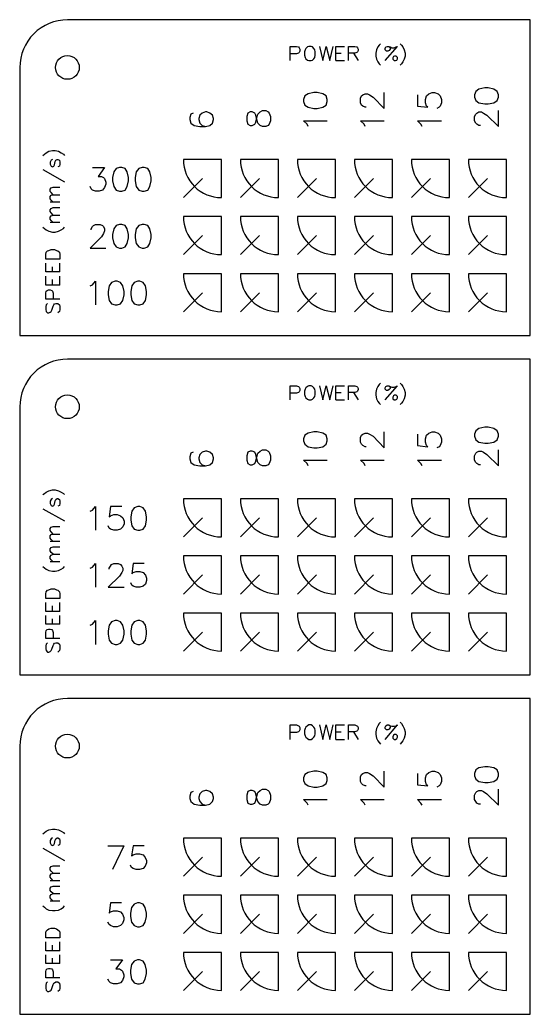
# Model space of a CAD drawing. Extents: x 257 to 820, y -99 to 253.
# Drawn here: x 256.8 to 364.2, y 43.4 to 252.6 of the extents above; entities that cross this region are included whole.
import ezdxf

# ---------------------------------------------------------------- set-up
doc = ezdxf.new("R2010")
doc.units = 0
doc.header["$LTSCALE"] = 2
doc.layers.get('0').update_dxf_attribs({"linetype": 'CONTINUOUS'})

msp = doc.modelspace()

# ---------------------------------------------------------------- linework, layer by layer
for p, q in [((295.19, 219.22), (291.19, 215.22)), ((307.19, 219.22), (303.19, 215.22)), ((319.19, 219.22), (315.19, 215.22)), ((331.19, 219.22), (327.19, 215.22)), ((343.19, 219.22), (339.19, 215.22)), ((355.19, 219.22), (351.19, 215.22)), ((295.19, 207.22), (291.19, 203.22)), ((307.19, 207.22), (303.19, 203.22)), ((319.19, 207.22), (315.19, 203.22)), ((331.19, 207.22), (327.19, 203.22)), ((343.19, 207.22), (339.19, 203.22)), ((355.19, 207.22), (351.19, 203.22)), ((295.19, 195.22), (291.19, 191.22)), ((307.19, 195.22), (303.19, 191.22)), ((319.19, 195.22), (315.19, 191.22)), ((331.19, 195.22), (327.19, 191.22)), ((343.19, 195.22), (339.19, 191.22)), ((355.19, 195.22), (351.19, 191.22)), ((295.19, 147.82), (291.19, 143.82)), ((307.19, 147.82), (303.19, 143.82)), ((319.19, 147.82), (315.19, 143.82)), ((331.19, 147.82), (327.19, 143.82)), ((343.19, 147.82), (339.19, 143.82)), ((355.19, 147.82), (351.19, 143.82)), ((295.19, 135.82), (291.19, 131.82)), ((307.19, 135.82), (303.19, 131.82)), ((319.19, 135.82), (315.19, 131.82)), ((331.19, 135.82), (327.19, 131.82)), ((343.19, 135.82), (339.19, 131.82)), ((355.19, 135.82), (351.19, 131.82)), ((295.19, 123.82), (291.19, 119.82)), ((307.19, 123.82), (303.19, 119.82)), ((319.19, 123.82), (315.19, 119.82)), ((331.19, 123.82), (327.19, 119.82)), ((343.19, 123.82), (339.19, 119.82)), ((355.19, 123.82), (351.19, 119.82)), ((295.19, 76.42), (291.19, 72.42)), ((307.19, 76.42), (303.19, 72.42)), ((319.19, 76.42), (315.19, 72.42)), ((331.19, 76.42), (327.19, 72.42)), ((343.19, 76.42), (339.19, 72.42)), ((355.19, 76.42), (351.19, 72.42)), ((295.19, 64.42), (291.19, 60.42)), ((307.19, 64.42), (303.19, 60.42)), ((319.19, 64.42), (315.19, 60.42)), ((331.19, 64.42), (327.19, 60.42)), ((343.19, 64.42), (339.19, 60.42)), ((355.19, 64.42), (351.19, 60.42)), ((295.19, 52.42), (291.19, 48.42)), ((307.19, 52.42), (303.19, 48.42)), ((319.19, 52.42), (315.19, 48.42)), ((331.19, 52.42), (327.19, 48.42)), ((343.19, 52.42), (339.19, 48.42)), ((355.19, 52.42), (351.19, 48.42))]:
    msp.add_line(p, q)
for points in [[(256.76, 186.22), (364.19, 186.22), (364.19, 252.62), (266.76, 252.62, 0.414214), (256.76, 242.62)], [(299.19, 223.22), (291.19, 223.22, 0.414214), (299.19, 215.22)], [(311.19, 223.22), (303.19, 223.22, 0.414214), (311.19, 215.22)], [(323.19, 223.22), (315.19, 223.22, 0.414214), (323.19, 215.22)], [(335.19, 223.22), (327.19, 223.22, 0.414214), (335.19, 215.22)], [(347.19, 223.22), (339.19, 223.22, 0.414214), (347.19, 215.22)], [(359.19, 223.22), (351.19, 223.22, 0.414214), (359.19, 215.22)], [(299.19, 211.22), (291.19, 211.22, 0.414214), (299.19, 203.22)], [(311.19, 211.22), (303.19, 211.22, 0.414214), (311.19, 203.22)], [(323.19, 211.22), (315.19, 211.22, 0.414214), (323.19, 203.22)], [(335.19, 211.22), (327.19, 211.22, 0.414214), (335.19, 203.22)], [(347.19, 211.22), (339.19, 211.22, 0.414214), (347.19, 203.22)], [(359.19, 211.22), (351.19, 211.22, 0.414214), (359.19, 203.22)], [(299.19, 199.22), (291.19, 199.22, 0.414214), (299.19, 191.22)], [(311.19, 199.22), (303.19, 199.22, 0.414214), (311.19, 191.22)], [(323.19, 199.22), (315.19, 199.22, 0.414214), (323.19, 191.22)], [(335.19, 199.22), (327.19, 199.22, 0.414214), (335.19, 191.22)], [(347.19, 199.22), (339.19, 199.22, 0.414214), (347.19, 191.22)], [(359.19, 199.22), (351.19, 199.22, 0.414214), (359.19, 191.22)], [(256.76, 114.82), (364.19, 114.82), (364.19, 181.22), (266.76, 181.22, 0.414214), (256.76, 171.22)], [(299.19, 151.82), (291.19, 151.82, 0.414214), (299.19, 143.82)], [(311.19, 151.82), (303.19, 151.82, 0.414214), (311.19, 143.82)], [(323.19, 151.82), (315.19, 151.82, 0.414214), (323.19, 143.82)], [(335.19, 151.82), (327.19, 151.82, 0.414214), (335.19, 143.82)], [(347.19, 151.82), (339.19, 151.82, 0.414214), (347.19, 143.82)], [(359.19, 151.82), (351.19, 151.82, 0.414214), (359.19, 143.82)], [(299.19, 139.82), (291.19, 139.82, 0.414214), (299.19, 131.82)], [(311.19, 139.82), (303.19, 139.82, 0.414214), (311.19, 131.82)], [(323.19, 139.82), (315.19, 139.82, 0.414214), (323.19, 131.82)], [(335.19, 139.82), (327.19, 139.82, 0.414214), (335.19, 131.82)], [(347.19, 139.82), (339.19, 139.82, 0.414214), (347.19, 131.82)], [(359.19, 139.82), (351.19, 139.82, 0.414214), (359.19, 131.82)], [(299.19, 127.82), (291.19, 127.82, 0.414214), (299.19, 119.82)], [(311.19, 127.82), (303.19, 127.82, 0.414214), (311.19, 119.82)], [(323.19, 127.82), (315.19, 127.82, 0.414214), (323.19, 119.82)], [(335.19, 127.82), (327.19, 127.82, 0.414214), (335.19, 119.82)], [(347.19, 127.82), (339.19, 127.82, 0.414214), (347.19, 119.82)], [(359.19, 127.82), (351.19, 127.82, 0.414214), (359.19, 119.82)], [(256.76, 43.42), (364.19, 43.42), (364.19, 109.82), (266.76, 109.82, 0.414214), (256.76, 99.82)], [(299.19, 80.42), (291.19, 80.42, 0.414214), (299.19, 72.42)], [(311.19, 80.42), (303.19, 80.42, 0.414214), (311.19, 72.42)], [(323.19, 80.42), (315.19, 80.42, 0.414214), (323.19, 72.42)], [(335.19, 80.42), (327.19, 80.42, 0.414214), (335.19, 72.42)], [(347.19, 80.42), (339.19, 80.42, 0.414214), (347.19, 72.42)], [(359.19, 80.42), (351.19, 80.42, 0.414214), (359.19, 72.42)], [(299.19, 68.42), (291.19, 68.42, 0.414214), (299.19, 60.42)], [(311.19, 68.42), (303.19, 68.42, 0.414214), (311.19, 60.42)], [(323.19, 68.42), (315.19, 68.42, 0.414214), (323.19, 60.42)], [(335.19, 68.42), (327.19, 68.42, 0.414214), (335.19, 60.42)], [(347.19, 68.42), (339.19, 68.42, 0.414214), (347.19, 60.42)], [(359.19, 68.42), (351.19, 68.42, 0.414214), (359.19, 60.42)], [(299.19, 56.42), (291.19, 56.42, 0.414214), (299.19, 48.42)], [(311.19, 56.42), (303.19, 56.42, 0.414214), (311.19, 48.42)], [(323.19, 56.42), (315.19, 56.42, 0.414214), (323.19, 48.42)], [(335.19, 56.42), (327.19, 56.42, 0.414214), (335.19, 48.42)], [(347.19, 56.42), (339.19, 56.42, 0.414214), (347.19, 48.42)], [(359.19, 56.42), (351.19, 56.42, 0.414214), (359.19, 48.42)]]:
    msp.add_lwpolyline(points, format="xyb", close=True)
at = {"color": 139}
for points in [[(313.67, 244.04), (313.67, 247.03), (314.99, 247.03), (315.39, 246.92), (315.57, 246.74), (315.68, 246.46), (315.68, 246.05), (315.57, 245.77), (315.39, 245.59), (314.99, 245.48), (313.67, 245.48)], [(319.82, 247.03), (320.56, 244.04), (321.25, 247.03), (322, 244.04), (322.69, 247.03)], [(323.26, 244.04), (323.26, 247.03), (325.1, 247.03)], [(325.96, 244.04), (325.96, 247.03), (327.29, 247.03), (327.69, 246.92), (327.86, 246.74), (327.98, 246.46), (327.98, 246.17), (327.86, 245.88), (327.69, 245.77), (327.29, 245.59), (325.96, 245.59)], [(332.69, 247.61), (332.4, 247.32), (332.11, 246.92), (331.82, 246.34), (331.71, 245.59), (331.71, 245.02), (331.82, 244.33), (332.11, 243.76), (332.4, 243.35), (332.69, 243.07)], [(333.66, 244.04), (336.25, 247.03)], [(334.41, 247.03), (334.7, 246.74), (334.7, 246.46), (334.52, 246.17), (334.24, 246.05), (333.95, 246.05), (333.66, 246.34), (333.66, 246.63), (333.84, 246.92), (334.12, 247.03), (334.41, 247.03), (334.7, 246.92), (335.1, 246.74), (335.56, 246.74), (335.96, 246.92), (336.25, 247.03)], [(336.82, 247.61), (337.11, 247.32), (337.4, 246.92), (337.68, 246.34), (337.86, 245.59), (337.86, 245.02), (337.68, 244.33), (337.4, 243.76), (337.11, 243.35), (336.82, 243.07)], [(323.26, 245.59), (324.41, 245.59)], [(327, 245.59), (327.98, 244.04)], [(323.26, 244.04), (325.1, 244.04)], [(329.7, 234.22), (329.47, 234.22), (328.95, 234.45), (328.72, 234.68), (328.49, 235.2), (328.49, 236.12), (328.72, 236.63), (328.95, 236.86), (329.47, 237.09), (329.93, 237.09), (330.39, 236.86), (331.13, 236.35), (333.49, 233.99), (333.49, 237.32)], [(340.5, 236.86), (340.5, 234.45), (342.62, 234.22), (342.39, 234.45), (342.16, 235.2), (342.16, 235.89), (342.39, 236.63), (342.85, 237.09), (343.6, 237.32), (344.06, 237.32), (344.81, 237.09), (345.27, 236.63), (345.5, 235.89), (345.5, 235.2), (345.27, 234.45), (345.04, 234.22), (344.52, 233.99)], [(293.22, 233.01), (292.76, 232.78), (292.53, 232.09), (292.53, 231.64), (292.76, 230.89), (293.45, 230.43), (294.66, 230.2), (295.86, 230.2), (296.78, 230.43), (297.3, 230.89), (297.53, 231.64), (297.53, 231.86), (297.3, 232.55), (296.78, 233.01), (296.09, 233.3), (295.86, 233.3), (295.12, 233.01), (294.66, 232.55), (294.43, 231.86), (294.43, 231.64), (294.66, 230.89), (295.12, 230.43), (295.86, 230.2)], [(353.71, 230.43), (353.42, 230.43), (352.97, 230.66), (352.74, 230.89), (352.51, 231.35), (352.51, 232.32), (352.74, 232.78), (352.97, 233.01), (353.42, 233.3), (353.94, 233.3), (354.4, 233.01), (355.09, 232.55), (357.5, 230.2), (357.5, 233.53)], [(317.46, 230.2), (317.23, 230.66), (316.49, 231.35), (321.48, 231.35)], [(329.47, 230.2), (329.24, 230.66), (328.49, 231.35), (333.49, 231.35)], [(341.48, 230.2), (341.19, 230.66), (340.5, 231.35), (345.5, 231.35)], [(261.62, 224.11), (261.91, 224.4), (262.31, 224.68), (262.89, 224.97), (263.63, 225.14), (264.21, 225.14), (264.9, 224.97), (265.47, 224.68), (265.93, 224.4), (266.16, 224.11)], [(263.63, 223.25), (263.35, 223.13), (263.17, 222.67), (263.17, 222.27), (263.35, 221.81), (263.63, 221.7), (263.92, 221.81), (264.04, 222.1), (264.21, 222.85), (264.32, 223.13), (264.61, 223.25), (264.78, 223.25), (265.07, 223.13), (265.19, 222.67), (265.19, 222.27), (265.07, 221.81), (264.78, 221.7)], [(261.62, 221.12), (266.16, 218.54)], [(272.02, 221.58), (274.61, 221.58), (273.23, 219.69), (273.92, 219.69), (274.38, 219.46), (274.61, 219.23), (274.89, 218.48), (274.89, 218.02), (274.61, 217.33), (274.15, 216.81), (273.46, 216.58), (272.71, 216.58), (272.02, 216.81), (271.79, 217.1), (271.56, 217.56)], [(263.75, 215.84), (263.35, 216.3), (263.17, 216.53), (263.17, 216.99), (263.35, 217.27), (263.75, 217.39), (265.19, 217.39)], [(263.75, 214.29), (263.35, 214.69), (263.17, 214.98), (263.17, 215.43), (263.35, 215.72), (263.75, 215.84), (265.19, 215.84)], [(265.19, 214.29), (263.17, 214.29)], [(263.75, 211.53), (263.35, 211.99), (263.17, 212.28), (263.17, 212.68), (263.35, 212.96), (263.75, 213.14), (265.19, 213.14)], [(263.75, 209.98), (263.35, 210.44), (263.17, 210.72), (263.17, 211.13), (263.35, 211.41), (263.75, 211.53), (265.19, 211.53)], [(265.19, 209.98), (263.17, 209.98)], [(271.79, 208.43), (271.79, 208.66), (272.02, 209.12), (272.25, 209.35), (272.71, 209.58), (273.69, 209.58), (274.15, 209.35), (274.38, 209.12), (274.61, 208.66), (274.61, 208.2), (274.38, 207.68), (273.92, 206.99), (271.56, 204.58), (274.89, 204.58)], [(261.62, 209), (261.91, 208.71), (262.31, 208.43), (262.89, 208.14), (263.63, 207.97), (264.21, 207.97), (264.9, 208.14), (265.47, 208.43), (265.93, 208.71), (266.16, 209)], [(265.19, 199.58), (262.2, 199.58), (262.2, 201.42)], [(265.19, 199.58), (265.19, 201.42)], [(263.63, 199.58), (263.63, 200.67)], [(265.19, 196.82), (262.2, 196.82), (262.2, 198.72)], [(263.63, 196.82), (263.63, 197.97)], [(265.19, 196.82), (265.19, 198.72)], [(271.56, 196.65), (272.02, 196.88), (272.71, 197.63), (272.71, 192.63)], [(265.19, 193.83), (262.2, 193.83), (262.2, 195.1), (262.31, 195.56), (262.48, 195.67), (262.77, 195.85), (263.17, 195.85), (263.46, 195.67), (263.63, 195.56), (263.75, 195.1), (263.75, 193.83)], [(262.6, 192.97), (262.31, 192.69), (262.2, 192.28), (262.2, 191.71), (262.31, 191.25), (262.6, 190.96), (262.89, 190.96), (263.17, 191.13), (263.35, 191.25), (263.46, 191.54), (263.75, 192.4), (263.92, 192.69), (264.04, 192.86), (264.32, 192.97), (264.78, 192.97), (265.07, 192.69), (265.19, 192.28), (265.19, 191.71), (265.07, 191.25), (264.78, 190.96)], [(332.69, 176.2), (332.4, 175.91), (332.11, 175.51), (331.82, 174.93), (331.71, 174.24), (331.71, 173.67), (331.82, 172.92), (332.11, 172.35), (332.4, 171.95), (332.69, 171.66)], [(336.82, 176.2), (337.11, 175.91), (337.4, 175.51), (337.68, 174.93), (337.86, 174.24), (337.86, 173.67), (337.68, 172.92), (337.4, 172.35), (337.11, 171.95), (336.82, 171.66)], [(313.67, 172.64), (313.67, 175.62), (314.99, 175.62), (315.39, 175.51), (315.57, 175.34), (315.68, 175.05), (315.68, 174.65), (315.57, 174.36), (315.39, 174.24), (314.99, 174.07), (313.67, 174.07)], [(319.82, 175.62), (320.56, 172.64), (321.25, 175.62), (322, 172.64), (322.69, 175.62)], [(323.26, 172.64), (323.26, 175.62), (325.1, 175.62)], [(323.26, 174.24), (324.41, 174.24)], [(325.96, 172.64), (325.96, 175.62), (327.29, 175.62), (327.69, 175.51), (327.86, 175.34), (327.98, 175.05), (327.98, 174.82), (327.86, 174.53), (327.69, 174.36), (327.29, 174.24), (325.96, 174.24)], [(327, 174.24), (327.98, 172.64)], [(333.66, 172.64), (336.25, 175.62)], [(334.41, 175.62), (334.7, 175.34), (334.7, 175.05), (334.52, 174.82), (334.24, 174.65), (333.95, 174.65), (333.66, 174.93), (333.66, 175.22), (333.84, 175.51), (334.12, 175.62), (334.41, 175.62), (334.7, 175.51), (335.1, 175.34), (335.56, 175.34), (335.96, 175.51), (336.25, 175.62)], [(323.26, 172.64), (325.1, 172.64)], [(329.7, 162.81), (329.47, 162.81), (328.95, 163.1), (328.72, 163.33), (328.49, 163.79), (328.49, 164.77), (328.72, 165.23), (328.95, 165.46), (329.47, 165.69), (329.93, 165.69), (330.39, 165.46), (331.13, 165), (333.49, 162.58), (333.49, 165.91)], [(340.5, 165.46), (340.5, 163.1), (342.62, 162.81), (342.39, 163.1), (342.16, 163.79), (342.16, 164.48), (342.39, 165.23), (342.85, 165.69), (343.6, 165.91), (344.06, 165.91), (344.81, 165.69), (345.27, 165.23), (345.5, 164.48), (345.5, 163.79), (345.27, 163.1), (345.04, 162.81), (344.52, 162.58)], [(293.22, 161.66), (292.76, 161.43), (292.53, 160.69), (292.53, 160.23), (292.76, 159.48), (293.45, 159.02), (294.66, 158.79), (295.86, 158.79), (296.78, 159.02), (297.3, 159.48), (297.53, 160.23), (297.53, 160.46), (297.3, 161.15), (296.78, 161.66), (296.09, 161.89), (295.86, 161.89), (295.12, 161.66), (294.66, 161.15), (294.43, 160.46), (294.43, 160.23), (294.66, 159.48), (295.12, 159.02), (295.86, 158.79)], [(353.71, 159.02), (353.42, 159.02), (352.97, 159.25), (352.74, 159.48), (352.51, 160), (352.51, 160.92), (352.74, 161.43), (352.97, 161.66), (353.42, 161.89), (353.94, 161.89), (354.4, 161.66), (355.09, 161.15), (357.5, 158.79), (357.5, 162.12)], [(317.46, 158.79), (317.23, 159.25), (316.49, 160), (321.48, 160)], [(329.47, 158.79), (329.24, 159.25), (328.49, 160), (333.49, 160)], [(341.48, 158.79), (341.19, 159.25), (340.5, 160), (345.5, 160)], [(261.62, 152.76), (261.91, 152.99), (262.31, 153.28), (262.89, 153.56), (263.63, 153.74), (264.21, 153.74), (264.9, 153.56), (265.47, 153.28), (265.93, 152.99), (266.16, 152.76)], [(263.63, 151.9), (263.35, 151.73), (263.17, 151.32), (263.17, 150.86), (263.35, 150.46), (263.63, 150.29), (263.92, 150.46), (264.04, 150.75), (264.21, 151.44), (264.32, 151.73), (264.61, 151.9), (264.78, 151.9), (265.07, 151.73), (265.19, 151.32), (265.19, 150.86), (265.07, 150.46), (264.78, 150.29)], [(261.62, 149.71), (266.16, 147.19)], [(271.56, 149.26), (272.02, 149.48), (272.71, 150.23), (272.71, 145.23)], [(278.23, 150.23), (275.81, 150.23), (275.58, 148.05), (275.81, 148.28), (276.56, 148.57), (277.25, 148.57), (277.94, 148.28), (278.46, 147.82), (278.69, 147.13), (278.69, 146.61), (278.46, 145.92), (277.94, 145.46), (277.25, 145.23), (276.56, 145.23), (275.81, 145.46), (275.58, 145.69), (275.35, 146.15)], [(263.75, 144.43), (263.35, 144.89), (263.17, 145.18), (263.17, 145.58), (263.35, 145.87), (263.75, 146.04), (265.19, 146.04)], [(263.75, 142.88), (263.35, 143.28), (263.17, 143.57), (263.17, 144.03), (263.35, 144.31), (263.75, 144.43), (265.19, 144.43)], [(265.19, 142.88), (263.17, 142.88)], [(263.75, 140.18), (263.35, 140.58), (263.17, 140.87), (263.17, 141.33), (263.35, 141.61), (263.75, 141.73), (265.19, 141.73)], [(263.75, 138.57), (263.35, 139.03), (263.17, 139.32), (263.17, 139.72), (263.35, 140.01), (263.75, 140.18), (265.19, 140.18)], [(265.19, 138.57), (263.17, 138.57)], [(271.56, 137.25), (272.02, 137.48), (272.71, 138.23), (272.71, 133.23)], [(275.58, 137.02), (275.58, 137.25), (275.81, 137.71), (276.04, 138), (276.56, 138.23), (277.48, 138.23), (277.94, 138), (278.23, 137.71), (278.46, 137.25), (278.46, 136.79), (278.23, 136.33), (277.71, 135.58), (275.35, 133.23), (278.69, 133.23)], [(282.94, 138.23), (280.58, 138.23), (280.35, 136.04), (280.58, 136.33), (281.27, 136.56), (282.02, 136.56), (282.71, 136.33), (283.22, 135.81), (283.45, 135.12), (283.45, 134.66), (283.22, 133.92), (282.71, 133.46), (282.02, 133.23), (281.27, 133.23), (280.58, 133.46), (280.35, 133.69), (280.12, 134.15)], [(261.62, 137.59), (261.91, 137.31), (262.31, 137.02), (262.89, 136.73), (263.63, 136.62), (264.21, 136.62), (264.9, 136.73), (265.47, 137.02), (265.93, 137.31), (266.16, 137.59)], [(265.19, 128.17), (262.2, 128.17), (262.2, 130.01)], [(265.19, 128.17), (265.19, 130.01)], [(263.63, 128.17), (263.63, 129.32)], [(265.19, 125.47), (262.2, 125.47), (262.2, 127.31)], [(263.63, 125.47), (263.63, 126.56)], [(265.19, 125.47), (265.19, 127.31)], [(271.56, 125.24), (272.02, 125.47), (272.71, 126.22), (272.71, 121.22)], [(265.19, 122.43), (262.2, 122.43), (262.2, 123.75), (262.31, 124.15), (262.48, 124.32), (262.77, 124.44), (263.17, 124.44), (263.46, 124.32), (263.63, 124.15), (263.75, 123.75), (263.75, 122.43)], [(262.6, 121.57), (262.31, 121.28), (262.2, 120.88), (262.2, 120.3), (262.31, 119.9), (262.6, 119.61), (262.89, 119.61), (263.17, 119.73), (263.35, 119.9), (263.46, 120.19), (263.75, 120.99), (263.92, 121.28), (264.04, 121.45), (264.32, 121.57), (264.78, 121.57), (265.07, 121.28), (265.19, 120.88), (265.19, 120.3), (265.07, 119.9), (264.78, 119.61)], [(332.69, 104.85), (332.4, 104.56), (332.11, 104.1), (331.82, 103.53), (331.71, 102.84), (331.71, 102.26), (331.82, 101.52), (332.11, 100.94), (332.4, 100.54), (332.69, 100.25)], [(336.82, 104.85), (337.11, 104.56), (337.4, 104.1), (337.68, 103.53), (337.86, 102.84), (337.86, 102.26), (337.68, 101.52), (337.4, 100.94), (337.11, 100.54), (336.82, 100.25)], [(313.67, 101.23), (313.67, 104.27), (314.99, 104.27), (315.39, 104.1), (315.57, 103.99), (315.68, 103.7), (315.68, 103.24), (315.57, 102.95), (315.39, 102.84), (314.99, 102.67), (313.67, 102.67)], [(319.82, 104.27), (320.56, 101.23), (321.25, 104.27), (322, 101.23), (322.69, 104.27)], [(323.26, 101.23), (323.26, 104.27), (325.1, 104.27)], [(323.26, 102.84), (324.41, 102.84)], [(325.96, 101.23), (325.96, 104.27), (327.29, 104.27), (327.69, 104.1), (327.86, 103.99), (327.98, 103.7), (327.98, 103.41), (327.86, 103.12), (327.69, 102.95), (327.29, 102.84), (325.96, 102.84)], [(327, 102.84), (327.98, 101.23)], [(333.66, 101.23), (336.25, 104.27)], [(334.41, 104.27), (334.7, 103.99), (334.7, 103.7), (334.52, 103.41), (334.24, 103.24), (333.95, 103.24), (333.66, 103.53), (333.66, 103.81), (333.84, 104.1), (334.12, 104.27), (334.41, 104.27), (334.7, 104.1), (335.1, 103.99), (335.56, 103.99), (335.96, 104.1), (336.25, 104.27)], [(323.26, 101.23), (325.1, 101.23)], [(329.7, 91.46), (329.47, 91.46), (328.95, 91.69), (328.72, 91.92), (328.49, 92.38), (328.49, 93.36), (328.72, 93.82), (328.95, 94.05), (329.47, 94.28), (329.93, 94.28), (330.39, 94.05), (331.13, 93.59), (333.49, 91.18), (333.49, 94.56)], [(340.5, 94.05), (340.5, 91.69), (342.62, 91.46), (342.39, 91.69), (342.16, 92.38), (342.16, 93.13), (342.39, 93.82), (342.85, 94.28), (343.6, 94.56), (344.06, 94.56), (344.81, 94.28), (345.27, 93.82), (345.5, 93.13), (345.5, 92.38), (345.27, 91.69), (345.04, 91.46), (344.52, 91.18)], [(293.22, 90.26), (292.76, 90.03), (292.53, 89.28), (292.53, 88.82), (292.76, 88.13), (293.45, 87.61), (294.66, 87.38), (295.86, 87.38), (296.78, 87.61), (297.3, 88.13), (297.53, 88.82), (297.53, 89.05), (297.3, 89.8), (296.78, 90.26), (296.09, 90.49), (295.86, 90.49), (295.12, 90.26), (294.66, 89.8), (294.43, 89.05), (294.43, 88.82), (294.66, 88.13), (295.12, 87.61), (295.86, 87.38)], [(353.71, 87.61), (353.42, 87.61), (352.97, 87.84), (352.74, 88.13), (352.51, 88.59), (352.51, 89.51), (352.74, 90.03), (352.97, 90.26), (353.42, 90.49), (353.94, 90.49), (354.4, 90.26), (355.09, 89.8), (357.5, 87.38), (357.5, 90.72)], [(317.46, 87.38), (317.23, 87.84), (316.49, 88.59), (321.48, 88.59)], [(329.47, 87.38), (329.24, 87.84), (328.49, 88.59), (333.49, 88.59)], [(341.48, 87.38), (341.19, 87.84), (340.5, 88.59), (345.5, 88.59)], [(261.62, 81.35), (261.91, 81.64), (262.31, 81.93), (262.89, 82.21), (263.63, 82.33), (264.21, 82.33), (264.9, 82.21), (265.47, 81.93), (265.93, 81.64), (266.16, 81.35)], [(263.63, 80.49), (263.35, 80.32), (263.17, 79.92), (263.17, 79.46), (263.35, 79.05), (263.63, 78.88), (263.92, 79.05), (264.04, 79.34), (264.21, 80.03), (264.32, 80.32), (264.61, 80.49), (264.78, 80.49), (265.07, 80.32), (265.19, 79.92), (265.19, 79.46), (265.07, 79.05), (264.78, 78.88)], [(261.62, 78.36), (266.16, 75.78)], [(275.3, 78.82), (278.63, 78.82), (276.27, 73.83)], [(282.94, 78.82), (280.58, 78.82), (280.29, 76.7), (280.58, 76.93), (281.27, 77.16), (281.96, 77.16), (282.71, 76.93), (283.17, 76.41), (283.4, 75.72), (283.4, 75.26), (283.17, 74.52), (282.71, 74.06), (281.96, 73.83), (281.27, 73.83), (280.58, 74.06), (280.29, 74.29), (280.06, 74.75)], [(263.75, 73.08), (263.35, 73.48), (263.17, 73.77), (263.17, 74.17), (263.35, 74.46), (263.75, 74.63), (265.19, 74.63)], [(263.75, 71.47), (263.35, 71.93), (263.17, 72.22), (263.17, 72.62), (263.35, 72.91), (263.75, 73.08), (265.19, 73.08)], [(265.19, 71.47), (263.17, 71.47)], [(263.75, 68.77), (263.35, 69.17), (263.17, 69.46), (263.17, 69.92), (263.35, 70.21), (263.75, 70.32), (265.19, 70.32)], [(263.75, 67.22), (263.35, 67.62), (263.17, 67.91), (263.17, 68.31), (263.35, 68.6), (263.75, 68.77), (265.19, 68.77)], [(265.19, 67.22), (263.17, 67.22)], [(261.62, 66.19), (261.91, 65.9), (262.31, 65.61), (262.89, 65.32), (263.63, 65.21), (264.21, 65.21), (264.9, 65.32), (265.47, 65.61), (265.93, 65.9), (266.16, 66.19)], [(278.17, 66.82), (275.81, 66.82), (275.58, 64.69), (275.81, 64.92), (276.5, 65.15), (277.25, 65.15), (277.94, 64.92), (278.4, 64.46), (278.63, 63.72), (278.63, 63.26), (278.4, 62.51), (277.94, 62.05), (277.25, 61.82), (276.5, 61.82), (275.81, 62.05), (275.58, 62.28), (275.3, 62.8)], [(265.19, 56.76), (262.2, 56.76), (262.2, 58.6)], [(265.19, 56.76), (265.19, 58.6)], [(263.63, 56.76), (263.63, 57.91)], [(265.19, 54.06), (262.2, 54.06), (262.2, 55.9)], [(263.63, 54.06), (263.63, 55.21)], [(265.19, 54.06), (265.19, 55.9)], [(275.81, 54.81), (278.4, 54.81), (276.96, 52.92), (277.71, 52.92), (278.17, 52.69), (278.4, 52.46), (278.63, 51.71), (278.63, 51.25), (278.4, 50.5), (277.94, 50.04), (277.25, 49.81), (276.5, 49.81), (275.81, 50.04), (275.58, 50.27), (275.3, 50.79)], [(265.19, 51.08), (262.2, 51.08), (262.2, 52.34), (262.31, 52.74), (262.48, 52.92), (262.77, 53.03), (263.17, 53.03), (263.46, 52.92), (263.63, 52.74), (263.75, 52.34), (263.75, 51.08)], [(262.6, 50.22), (262.31, 49.93), (262.2, 49.47), (262.2, 48.89), (262.31, 48.49), (262.6, 48.2), (262.89, 48.2), (263.17, 48.32), (263.35, 48.49), (263.46, 48.78), (263.75, 49.64), (263.92, 49.93), (264.04, 50.04), (264.32, 50.22), (264.78, 50.22), (265.07, 49.93), (265.19, 49.47), (265.19, 48.89), (265.07, 48.49), (264.78, 48.2)]]:
    msp.add_lwpolyline(points, dxfattribs=at)
for points in [[(317.58, 247.03), (317.29, 246.92), (317, 246.63), (316.83, 246.34), (316.72, 245.88), (316.72, 245.19), (316.83, 244.73), (317, 244.45), (317.29, 244.16), (317.58, 244.04), (318.09, 244.04), (318.38, 244.16), (318.67, 244.45), (318.84, 244.73), (318.96, 245.19), (318.96, 245.88), (318.84, 246.34), (318.67, 246.63), (318.38, 246.92), (318.09, 247.03), (317.58, 247.03)], [(335.67, 245.02), (335.39, 244.91), (335.27, 244.62), (335.27, 244.33), (335.56, 244.04), (335.85, 244.04), (336.13, 244.16), (336.25, 244.45), (336.25, 244.73), (335.96, 245.02), (335.67, 245.02)], [(316.49, 235.43), (316.77, 234.68), (317.46, 234.22), (318.67, 233.99), (319.36, 233.99), (320.56, 234.22), (321.25, 234.68), (321.48, 235.43), (321.48, 235.89), (321.25, 236.63), (320.56, 237.09), (319.36, 237.32), (318.67, 237.32), (317.46, 237.09), (316.77, 236.63), (316.49, 235.89), (316.49, 235.43)], [(352.51, 236.35), (352.74, 235.66), (353.42, 235.2), (354.63, 234.97), (355.38, 234.97), (356.53, 235.2), (357.27, 235.66), (357.5, 236.35), (357.5, 236.86), (357.27, 237.55), (356.53, 238.01), (355.38, 238.3), (354.63, 238.3), (353.42, 238.01), (352.74, 237.55), (352.51, 236.86), (352.51, 236.35)], [(304.54, 231.35), (304.77, 230.66), (305.23, 230.43), (305.69, 230.43), (306.2, 230.66), (306.43, 231.12), (306.66, 232.09), (306.89, 232.78), (307.35, 233.3), (307.87, 233.53), (308.56, 233.53), (309.02, 233.3), (309.25, 233.01), (309.53, 232.32), (309.53, 231.35), (309.25, 230.66), (309.02, 230.43), (308.56, 230.2), (307.87, 230.2), (307.35, 230.43), (306.89, 230.89), (306.66, 231.64), (306.43, 232.55), (306.2, 233.01), (305.69, 233.3), (305.23, 233.3), (304.77, 233.01), (304.54, 232.32), (304.54, 231.35)], [(277.71, 221.58), (277.02, 221.35), (276.56, 220.66), (276.27, 219.46), (276.27, 218.77), (276.56, 217.56), (277.02, 216.81), (277.71, 216.58), (278.23, 216.58), (278.92, 216.81), (279.37, 217.56), (279.6, 218.77), (279.6, 219.46), (279.37, 220.66), (278.92, 221.35), (278.23, 221.58), (277.71, 221.58)], [(282.48, 221.58), (281.79, 221.35), (281.27, 220.66), (281.04, 219.46), (281.04, 218.77), (281.27, 217.56), (281.79, 216.81), (282.48, 216.58), (282.94, 216.58), (283.68, 216.81), (284.14, 217.56), (284.37, 218.77), (284.37, 219.46), (284.14, 220.66), (283.68, 221.35), (282.94, 221.58), (282.48, 221.58)], [(277.71, 209.58), (277.02, 209.35), (276.56, 208.66), (276.27, 207.45), (276.27, 206.76), (276.56, 205.55), (277.02, 204.86), (277.71, 204.58), (278.23, 204.58), (278.92, 204.86), (279.37, 205.55), (279.6, 206.76), (279.6, 207.45), (279.37, 208.66), (278.92, 209.35), (278.23, 209.58), (277.71, 209.58)], [(282.48, 209.58), (281.79, 209.35), (281.27, 208.66), (281.04, 207.45), (281.04, 206.76), (281.27, 205.55), (281.79, 204.86), (282.48, 204.58), (282.94, 204.58), (283.68, 204.86), (284.14, 205.55), (284.37, 206.76), (284.37, 207.45), (284.14, 208.66), (283.68, 209.35), (282.94, 209.58), (282.48, 209.58)], [(265.19, 202.28), (262.2, 202.28), (262.2, 203.26), (262.31, 203.72), (262.6, 204), (262.89, 204.12), (263.35, 204.29), (264.04, 204.29), (264.5, 204.12), (264.78, 204), (265.07, 203.72), (265.19, 203.26), (265.19, 202.28)], [(276.79, 197.63), (276.04, 197.34), (275.58, 196.65), (275.35, 195.44), (275.35, 194.75), (275.58, 193.55), (276.04, 192.86), (276.79, 192.63), (277.25, 192.63), (277.94, 192.86), (278.46, 193.55), (278.69, 194.75), (278.69, 195.44), (278.46, 196.65), (277.94, 197.34), (277.25, 197.63), (276.79, 197.63)], [(281.56, 197.63), (280.81, 197.34), (280.35, 196.65), (280.12, 195.44), (280.12, 194.75), (280.35, 193.55), (280.81, 192.86), (281.56, 192.63), (282.02, 192.63), (282.71, 192.86), (283.22, 193.55), (283.45, 194.75), (283.45, 195.44), (283.22, 196.65), (282.71, 197.34), (282.02, 197.63), (281.56, 197.63)], [(317.58, 175.62), (317.29, 175.51), (317, 175.22), (316.83, 174.93), (316.72, 174.53), (316.72, 173.79), (316.83, 173.38), (317, 173.1), (317.29, 172.81), (317.58, 172.64), (318.09, 172.64), (318.38, 172.81), (318.67, 173.1), (318.84, 173.38), (318.96, 173.79), (318.96, 174.53), (318.84, 174.93), (318.67, 175.22), (318.38, 175.51), (318.09, 175.62), (317.58, 175.62)], [(335.67, 173.67), (335.39, 173.5), (335.27, 173.21), (335.27, 172.92), (335.56, 172.64), (335.85, 172.64), (336.13, 172.81), (336.25, 173.1), (336.25, 173.38), (335.96, 173.67), (335.67, 173.67)], [(316.49, 164.02), (316.77, 163.33), (317.46, 162.81), (318.67, 162.58), (319.36, 162.58), (320.56, 162.81), (321.25, 163.33), (321.48, 164.02), (321.48, 164.48), (321.25, 165.23), (320.56, 165.69), (319.36, 165.91), (318.67, 165.91), (317.46, 165.69), (316.77, 165.23), (316.49, 164.48), (316.49, 164.02)], [(352.51, 165), (352.74, 164.25), (353.42, 163.79), (354.63, 163.56), (355.38, 163.56), (356.53, 163.79), (357.27, 164.25), (357.5, 165), (357.5, 165.46), (357.27, 166.14), (356.53, 166.66), (355.38, 166.89), (354.63, 166.89), (353.42, 166.66), (352.74, 166.14), (352.51, 165.46), (352.51, 165)], [(304.54, 160), (304.77, 159.25), (305.23, 159.02), (305.69, 159.02), (306.2, 159.25), (306.43, 159.77), (306.66, 160.69), (306.89, 161.43), (307.35, 161.89), (307.87, 162.12), (308.56, 162.12), (309.02, 161.89), (309.25, 161.66), (309.53, 160.92), (309.53, 160), (309.25, 159.25), (309.02, 159.02), (308.56, 158.79), (307.87, 158.79), (307.35, 159.02), (306.89, 159.48), (306.66, 160.23), (306.43, 161.15), (306.2, 161.66), (305.69, 161.89), (305.23, 161.89), (304.77, 161.66), (304.54, 160.92), (304.54, 160)], [(281.56, 150.23), (280.81, 149.94), (280.35, 149.26), (280.12, 148.05), (280.12, 147.36), (280.35, 146.15), (280.81, 145.46), (281.56, 145.23), (282.02, 145.23), (282.71, 145.46), (283.22, 146.15), (283.45, 147.36), (283.45, 148.05), (283.22, 149.26), (282.71, 149.94), (282.02, 150.23), (281.56, 150.23)], [(265.19, 130.87), (262.2, 130.87), (262.2, 131.85), (262.31, 132.31), (262.6, 132.6), (262.89, 132.71), (263.35, 132.88), (264.04, 132.88), (264.5, 132.71), (264.78, 132.6), (265.07, 132.31), (265.19, 131.85), (265.19, 130.87)], [(276.79, 126.22), (276.04, 125.99), (275.58, 125.24), (275.35, 124.09), (275.35, 123.35), (275.58, 122.14), (276.04, 121.45), (276.79, 121.22), (277.25, 121.22), (277.94, 121.45), (278.46, 122.14), (278.69, 123.35), (278.69, 124.09), (278.46, 125.24), (277.94, 125.99), (277.25, 126.22), (276.79, 126.22)], [(281.56, 126.22), (280.81, 125.99), (280.35, 125.24), (280.12, 124.09), (280.12, 123.35), (280.35, 122.14), (280.81, 121.45), (281.56, 121.22), (282.02, 121.22), (282.71, 121.45), (283.22, 122.14), (283.45, 123.35), (283.45, 124.09), (283.22, 125.24), (282.71, 125.99), (282.02, 126.22), (281.56, 126.22)], [(317.58, 104.27), (317.29, 104.1), (317, 103.81), (316.83, 103.53), (316.72, 103.12), (316.72, 102.38), (316.83, 101.98), (317, 101.69), (317.29, 101.4), (317.58, 101.23), (318.09, 101.23), (318.38, 101.4), (318.67, 101.69), (318.84, 101.98), (318.96, 102.38), (318.96, 103.12), (318.84, 103.53), (318.67, 103.81), (318.38, 104.1), (318.09, 104.27), (317.58, 104.27)], [(335.67, 102.26), (335.39, 102.09), (335.27, 101.8), (335.27, 101.52), (335.56, 101.23), (335.85, 101.23), (336.13, 101.4), (336.25, 101.69), (336.25, 101.98), (335.96, 102.26), (335.67, 102.26)], [(316.49, 92.61), (316.77, 91.92), (317.46, 91.46), (318.67, 91.18), (319.36, 91.18), (320.56, 91.46), (321.25, 91.92), (321.48, 92.61), (321.48, 93.13), (321.25, 93.82), (320.56, 94.28), (319.36, 94.56), (318.67, 94.56), (317.46, 94.28), (316.77, 93.82), (316.49, 93.13), (316.49, 92.61)], [(352.51, 93.59), (352.74, 92.84), (353.42, 92.38), (354.63, 92.15), (355.38, 92.15), (356.53, 92.38), (357.27, 92.84), (357.5, 93.59), (357.5, 94.05), (357.27, 94.79), (356.53, 95.25), (355.38, 95.48), (354.63, 95.48), (353.42, 95.25), (352.74, 94.79), (352.51, 94.05), (352.51, 93.59)], [(304.54, 88.59), (304.77, 87.84), (305.23, 87.61), (305.69, 87.61), (306.2, 87.84), (306.43, 88.36), (306.66, 89.28), (306.89, 90.03), (307.35, 90.49), (307.87, 90.72), (308.56, 90.72), (309.02, 90.49), (309.25, 90.26), (309.53, 89.51), (309.53, 88.59), (309.25, 87.84), (309.02, 87.61), (308.56, 87.38), (307.87, 87.38), (307.35, 87.61), (306.89, 88.13), (306.66, 88.82), (306.43, 89.8), (306.2, 90.26), (305.69, 90.49), (305.23, 90.49), (304.77, 90.26), (304.54, 89.51), (304.54, 88.59)], [(281.5, 66.82), (280.81, 66.59), (280.29, 65.84), (280.06, 64.69), (280.06, 63.95), (280.29, 62.8), (280.81, 62.05), (281.5, 61.82), (281.96, 61.82), (282.71, 62.05), (283.17, 62.8), (283.4, 63.95), (283.4, 64.69), (283.17, 65.84), (282.71, 66.59), (281.96, 66.82), (281.5, 66.82)], [(265.19, 59.46), (262.2, 59.46), (262.2, 60.5), (262.31, 60.9), (262.6, 61.19), (262.89, 61.36), (263.35, 61.48), (264.04, 61.48), (264.5, 61.36), (264.78, 61.19), (265.07, 60.9), (265.19, 60.5), (265.19, 59.46)], [(281.5, 54.81), (280.81, 54.58), (280.29, 53.89), (280.06, 52.69), (280.06, 51.94), (280.29, 50.79), (280.81, 50.04), (281.5, 49.81), (281.96, 49.81), (282.71, 50.04), (283.17, 50.79), (283.4, 51.94), (283.4, 52.69), (283.17, 53.89), (282.71, 54.58), (281.96, 54.81), (281.5, 54.81)]]:
    msp.add_lwpolyline(points, close=True, dxfattribs=at)
for centre in [(266.76, 242.62), (266.76, 171.22), (266.76, 99.82)]:
    msp.add_circle(centre, 2.5)

doc.saveas('drawing.dxf')
